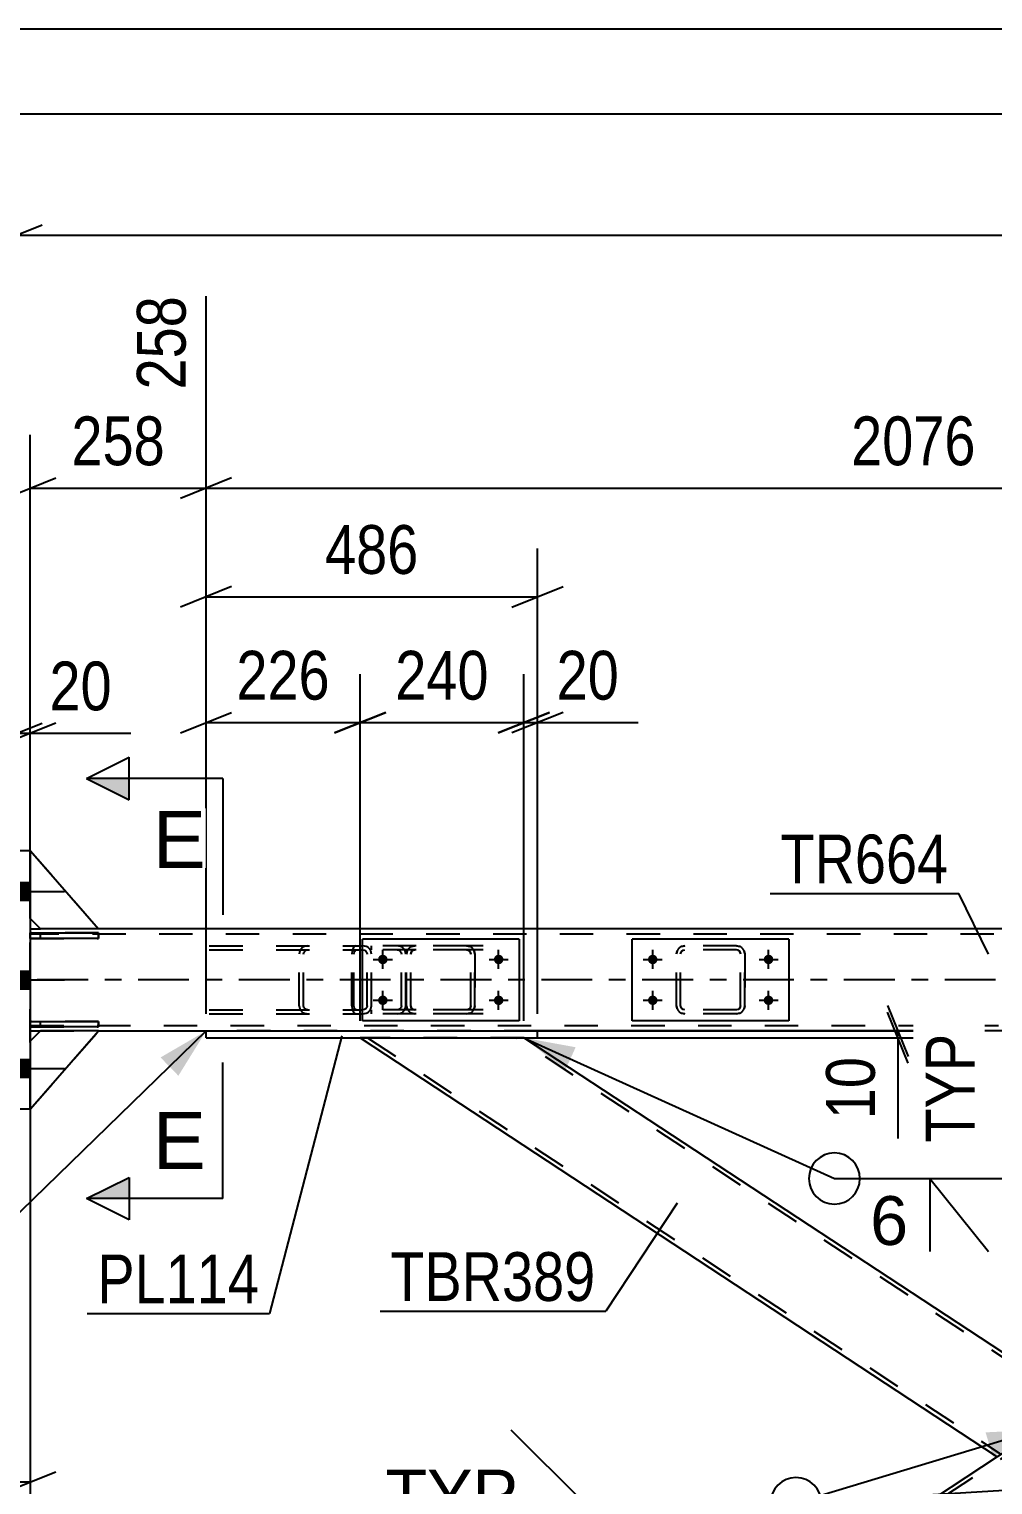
# Model space of a CAD drawing. Header units: millimetres. Extents: x -853 to 336, y -866 to -25.
# Drawn here: x -791.7 to -735.1, y -110.5 to -25.1 of the extents above; entities that cross this region are included whole.
import ezdxf

# ---------------------------------------------------------------- set-up
doc = ezdxf.new("R2010")
doc.units = ezdxf.units.MM
doc.linetypes.add('DXK_LINE_DOT2', pattern=[3.9198, 1.9599, -1.9599])
doc.linetypes.add('DXK_LINE_DOT3', pattern=[5.9187, 2.979, -0.9799, 0.9799, -0.9799])
doc.styles.add('Arial', font='ARIAL.TTF', dxfattribs={"height": 0.2})
doc.styles.add('Arial Narrow', font='ARIALN.TTF', dxfattribs={"height": 0.2})

# ---------------------------------------------------------------- blocks, each defined once
blk = doc.blocks.new('Unknown-570393679-1134')
at = {"color": 5, "linetype": 'Continuous'}
for p, q in [((336.325, -25.051), (-852.675, -25.051)), ((331.325, -30.051), (-847.675, -30.051))]:
    blk.add_line(p, q, dxfattribs=at)
blk = doc.blocks.new('Part-570393679-2540 - 2533')
at = {"color": 2, "linetype": 'Continuous'}
for p, q in [((-791.628, -77.885), (-791.028, -77.885)), ((-652.133, -77.885), (-787.628, -77.885)), ((-791.628, -83.885), (-791.028, -83.885)), ((-787.628, -83.885), (-781.309, -83.885)), ((-698.27, -83.885), (-761.859, -83.885))]:
    blk.add_line(p, q, dxfattribs=at)
at = {"color": 7, "linetype": 'DXK_LINE_DOT2'}
for p, q in [((-791.628, -77.885), (-791.628, -77.885)), ((-791.628, -77.885), (-791.628, -83.565)), ((-791.628, -77.885), (-791.628, -77.934)), ((-791.628, -77.934), (-791.628, -78.525)), ((-791.628, -78.205), (-791.628, -83.885)), ((-791.628, -78.205), (-791.628, -78.205)), ((-154.936, -78.205), (-791.628, -78.205)), ((-787.628, -77.885), (-791.028, -77.885)), ((-791.628, -83.836), (-791.628, -83.245)), ((-791.628, -83.565), (-791.628, -83.565)), ((-791.628, -83.565), (-154.936, -83.565)), ((-791.628, -83.885), (-791.628, -83.836)), ((-791.628, -83.885), (-791.628, -83.885)), ((-791.028, -83.885), (-787.628, -83.885)), ((-761.859, -83.885), (-781.309, -83.885))]:
    blk.add_line(p, q, dxfattribs=at)
at = {"color": 7, "linetype": 'DXK_LINE_DOT3'}
blk.add_line((-154.936, -80.885), (-791.628, -80.885), dxfattribs=at)
blk = doc.blocks.new('Part-570393679-2822 - 2533')
at = {"color": 2, "linetype": 'Continuous'}
for p, q in [((-772.267, -84.285), (-734.869, -108.885)), ((-730.065, -105.725), (-762.659, -84.285)), ((-730.334, -105.902), (-734.869, -108.885)), ((-730.098, -105.747), (-730.334, -105.902)), ((-730.065, -105.725), (-730.098, -105.747))]:
    blk.add_line(p, q, dxfattribs=at)
at = {"color": 7, "linetype": 'DXK_LINE_DOT2'}
for p, q in [((-762.659, -84.285), (-772.267, -84.285)), ((-771.83, -84.285), (-734.65, -108.741)), ((-730.283, -105.868), (-763.096, -84.285)), ((-730.334, -105.902), (-730.193, -105.809))]:
    blk.add_line(p, q, dxfattribs=at)
blk = doc.blocks.new('Bolt-570393679-3148 - 2533')
at = {"linetype": 'Continuous'}
for points in [[(-770.936, -79.405, -1), (-770.936, -79.965, -1)], [(-764.136, -79.405, -1), (-764.136, -79.965, -1)], [(-770.936, -81.805, -1), (-770.936, -82.365, -1)], [(-764.136, -81.805, -1), (-764.136, -82.365, -1)]]:
    blk.add_hatch(color=1, dxfattribs=at).paths.add_polyline_path(points)
at = {"color": 1, "linetype": 'Continuous'}
for p, q in [((-770.936, -80.245), (-770.936, -79.125)), ((-764.136, -80.245), (-764.136, -79.125)), ((-771.496, -79.685), (-770.376, -79.685)), ((-764.696, -79.685), (-763.576, -79.685)), ((-770.936, -82.645), (-770.936, -81.525)), ((-764.136, -82.645), (-764.136, -81.525)), ((-771.496, -82.085), (-770.376, -82.085)), ((-764.696, -82.085), (-763.576, -82.085))]:
    blk.add_line(p, q, dxfattribs=at)
blk = doc.blocks.new('Part-570393679-2955 - 2533')
at = {"color": 7, "linetype": 'DXK_LINE_DOT2'}
for p, q in [((-697.034, -84.285), (-773.349, -134.484)), ((-688.299, -84.285), (-764.615, -134.484)), ((-687.863, -84.285), (-697.47, -84.285)), ((-730.065, -105.725), (-734.869, -108.885)), ((-725.261, -108.885), (-730.065, -112.045)), ((-764.178, -134.484), (-773.786, -134.484))]:
    blk.add_line(p, q, dxfattribs=at)
at = {"color": 2, "linetype": 'Continuous'}
for p, q in [((-697.47, -84.285), (-730.065, -105.725)), ((-687.863, -84.285), (-725.261, -108.885)), ((-734.869, -108.885), (-773.786, -134.484)), ((-730.065, -112.045), (-764.178, -134.484))]:
    blk.add_line(p, q, dxfattribs=at)
blk = doc.blocks.new('Part-570393679-2824 - 2533')
at = {"color": 2, "linetype": 'Continuous'}
for p, q in [((-791.628, -73.285), (-787.628, -77.885)), ((-791.028, -77.885), (-791.628, -77.285)), ((-787.628, -77.885), (-791.028, -77.885))]:
    blk.add_line(p, q, dxfattribs=at)
at = {"color": 7, "linetype": 'DXK_LINE_DOT2'}
blk.add_line((-791.628, -77.285), (-791.628, -73.285), dxfattribs=at)
blk = doc.blocks.new('Part-570393679-2593 - 2533')
at = {"color": 7, "linetype": 'DXK_LINE_DOT2'}
for p, q in [((-781.12, -78.885), (-772.106, -78.885)), ((-781.12, -79.125), (-772.106, -79.125)), ((-775.813, -79.181), (-775.852, -79.365)), ((-775.852, -82.405), (-775.852, -79.365)), ((-775.597, -79.365), (-775.577, -79.273)), ((-775.597, -82.405), (-775.597, -79.365)), ((-775.577, -79.273), (-775.522, -79.195)), ((-775.341, -78.885), (-775.537, -78.921)), ((-775.522, -79.195), (-775.439, -79.143)), ((-775.439, -79.143), (-775.341, -79.125)), ((-771.911, -78.921), (-772.106, -78.885)), ((-772.106, -79.125), (-772.008, -79.143)), ((-772.008, -79.143), (-771.926, -79.195)), ((-771.926, -79.195), (-771.87, -79.273)), ((-771.87, -79.273), (-771.851, -79.365)), ((-771.851, -82.405), (-771.851, -79.365)), ((-771.595, -79.365), (-771.634, -79.181)), ((-771.595, -82.405), (-771.595, -79.365)), ((-781.12, -82.645), (-772.106, -82.645)), ((-781.12, -82.885), (-772.106, -82.885)), ((-775.852, -82.405), (-775.813, -82.589)), ((-775.577, -82.497), (-775.597, -82.405)), ((-775.522, -82.575), (-775.577, -82.497)), ((-775.537, -82.848), (-775.341, -82.885)), ((-775.439, -82.627), (-775.522, -82.575)), ((-775.341, -82.645), (-775.439, -82.627)), ((-772.008, -82.627), (-772.106, -82.645)), ((-772.106, -82.885), (-771.911, -82.848)), ((-771.926, -82.575), (-772.008, -82.627)), ((-771.87, -82.497), (-771.926, -82.575)), ((-771.851, -82.405), (-771.87, -82.497)), ((-771.634, -82.589), (-771.595, -82.405))]:
    blk.add_line(p, q, dxfattribs=at)
for centre, start, end in [((-775.361, -79.386), 110.75832, 155.68005), ((-772.087, -79.386), 24.31995, 69.24168), ((-775.361, -82.384), 204.31995, 249.24168), ((-772.087, -82.384), 290.75832, 335.68005)]:
    blk.add_arc(centre, 0.496, start, end, dxfattribs=at)
blk = doc.blocks.new('Part-570393679-2722 - 2533')
at = {"color": 2, "linetype": 'Continuous'}
for p, q in [((-747.094, -78.484), (-756.294, -78.484)), ((-756.294, -83.284), (-756.294, -78.484)), ((-747.094, -78.484), (-747.094, -83.284)), ((-747.094, -83.284), (-756.294, -83.284))]:
    blk.add_line(p, q, dxfattribs=at)
blk = doc.blocks.new('Part-570393679-2614 - 2533')
at = {"color": 7, "linetype": 'DXK_LINE_DOT2'}
for p, q in [((-787.628, -78.125), (-791.628, -78.125)), ((-791.628, -78.125), (-791.628, -78.445)), ((-791.628, -78.445), (-787.628, -78.445)), ((-791.028, -78.445), (-791.028, -78.125)), ((-787.628, -78.445), (-787.628, -78.125))]:
    blk.add_line(p, q, dxfattribs=at)
blk = doc.blocks.new('Part-570393679-2615 - 2533')
at = {"color": 7, "linetype": 'DXK_LINE_DOT2'}
for p, q in [((-787.628, -83.325), (-791.628, -83.325)), ((-791.628, -83.325), (-791.628, -83.645)), ((-791.628, -83.645), (-787.628, -83.645)), ((-791.028, -83.645), (-791.028, -83.325)), ((-787.628, -83.645), (-787.628, -83.325))]:
    blk.add_line(p, q, dxfattribs=at)
blk = doc.blocks.new('Bolt-570393679-2739 - 2533')
at = {"linetype": 'Continuous'}
for points in [[(-792.428, -75.165), (-792.428, -76.205), (-791.628, -76.205), (-791.628, -75.165)], [(-792.428, -75.165), (-792.428, -76.205), (-791.628, -76.205), (-791.628, -75.165)], [(-792.428, -75.165), (-792.428, -76.205), (-791.628, -76.205), (-791.628, -75.165)], [(-792.428, -80.365), (-792.428, -81.405), (-791.628, -81.405), (-791.628, -80.365)], [(-792.428, -80.365), (-792.428, -81.405), (-791.628, -81.405), (-791.628, -80.365)], [(-792.428, -85.565), (-792.428, -86.605), (-791.628, -86.605), (-791.628, -85.565)], [(-792.428, -85.565), (-792.428, -86.605), (-791.628, -86.605), (-791.628, -85.565)], [(-792.428, -85.565), (-792.428, -86.605), (-791.628, -86.605), (-791.628, -85.565)]]:
    blk.add_hatch(color=1, dxfattribs=at).paths.add_polyline_path(points)
at = {"color": 1, "linetype": 'Continuous'}
for p, q in [((-792.428, -75.165), (-791.628, -75.165)), ((-792.428, -75.165), (-791.628, -75.165)), ((-792.428, -75.165), (-791.628, -75.165)), ((-793.828, -75.685), (-789.628, -75.685)), ((-793.828, -75.685), (-789.628, -75.685)), ((-793.828, -75.685), (-789.628, -75.685)), ((-792.428, -76.205), (-791.628, -76.205)), ((-792.428, -76.205), (-791.628, -76.205)), ((-792.428, -76.205), (-791.628, -76.205)), ((-793.828, -80.885), (-789.628, -80.885)), ((-793.828, -80.885), (-789.628, -80.885)), ((-792.428, -80.365), (-791.628, -80.365)), ((-792.428, -80.365), (-791.628, -80.365)), ((-792.428, -81.405), (-791.628, -81.405)), ((-792.428, -81.405), (-791.628, -81.405)), ((-793.828, -86.085), (-789.628, -86.085)), ((-793.828, -86.085), (-789.628, -86.085)), ((-793.828, -86.085), (-789.628, -86.085)), ((-792.428, -85.565), (-791.628, -85.565)), ((-792.428, -85.565), (-791.628, -85.565)), ((-792.428, -85.565), (-791.628, -85.565)), ((-792.428, -86.605), (-791.628, -86.605)), ((-792.428, -86.605), (-791.628, -86.605)), ((-792.428, -86.605), (-791.628, -86.605))]:
    blk.add_line(p, q, dxfattribs=at)
blk = doc.blocks.new('Part-570393679-2741 - 2533')
at = {"color": 7, "linetype": 'DXK_LINE_DOT2'}
for p, q in [((-791.628, -77.285), (-791.628, -73.285)), ((-791.628, -73.285), (-787.628, -77.885)), ((-791.028, -77.885), (-791.628, -77.285)), ((-787.628, -77.885), (-791.028, -77.885))]:
    blk.add_line(p, q, dxfattribs=at)
blk = doc.blocks.new('Part-570393679-2742 - 2533')
at = {"color": 2, "linetype": 'Continuous'}
for p, q in [((-791.028, -83.885), (-791.628, -84.485)), ((-791.628, -88.485), (-787.628, -83.885)), ((-787.628, -83.885), (-791.028, -83.885))]:
    blk.add_line(p, q, dxfattribs=at)
at = {"color": 7, "linetype": 'DXK_LINE_DOT2'}
blk.add_line((-791.628, -84.485), (-791.628, -88.485), dxfattribs=at)
blk = doc.blocks.new('Part-570393679-2743 - 2533')
at = {"color": 7, "linetype": 'DXK_LINE_DOT2'}
for p, q in [((-791.028, -83.885), (-791.628, -84.485)), ((-791.628, -88.485), (-787.628, -83.885)), ((-791.628, -84.485), (-791.628, -88.485)), ((-787.628, -83.885), (-791.028, -83.885))]:
    blk.add_line(p, q, dxfattribs=at)
blk = doc.blocks.new('Bolt-570393679-2753 - 2533')
at = {"linetype": 'Continuous'}
for points in [[(-755.094, -79.404, -1), (-755.094, -79.964, -1)], [(-748.294, -79.404, -1), (-748.294, -79.964, -1)], [(-755.094, -81.804, -1), (-755.094, -82.364, -1)], [(-748.294, -81.804, -1), (-748.294, -82.364, -1)]]:
    blk.add_hatch(color=1, dxfattribs=at).paths.add_polyline_path(points)
at = {"color": 1, "linetype": 'Continuous'}
for p, q in [((-755.094, -80.244), (-755.094, -79.124)), ((-748.294, -80.244), (-748.294, -79.124)), ((-755.654, -79.684), (-754.534, -79.684)), ((-748.854, -79.684), (-747.734, -79.684)), ((-755.094, -82.644), (-755.094, -81.524)), ((-748.294, -82.644), (-748.294, -81.524)), ((-755.654, -82.084), (-754.534, -82.084)), ((-748.854, -82.084), (-747.734, -82.084))]:
    blk.add_line(p, q, dxfattribs=at)
blk = doc.blocks.new('Part-570393679-2755 - 2533')
at = {"color": 2, "linetype": 'Continuous'}
for p, q in [((-791.628, -78.445), (-791.628, -78.125)), ((-791.628, -78.125), (-787.628, -78.125)), ((-787.628, -78.445), (-791.628, -78.445)), ((-787.628, -78.125), (-787.628, -78.445))]:
    blk.add_line(p, q, dxfattribs=at)
at = {"color": 7, "linetype": 'DXK_LINE_DOT2'}
blk.add_line((-791.028, -78.445), (-791.028, -78.125), dxfattribs=at)
blk = doc.blocks.new('Part-570393679-2756 - 2533')
at = {"color": 2, "linetype": 'Continuous'}
for p, q in [((-791.628, -83.645), (-791.628, -83.325)), ((-791.628, -83.325), (-787.628, -83.325)), ((-787.628, -83.645), (-791.628, -83.645)), ((-787.628, -83.325), (-787.628, -83.645))]:
    blk.add_line(p, q, dxfattribs=at)
at = {"color": 7, "linetype": 'DXK_LINE_DOT2'}
blk.add_line((-791.028, -83.645), (-791.028, -83.325), dxfattribs=at)
blk = doc.blocks.new('Part-570393679-2913 - 2533')
at = {"color": 2, "linetype": 'Continuous'}
for p, q in [((-792.428, -88.485), (-792.428, -73.285)), ((-792.428, -73.285), (-791.628, -73.285)), ((-791.628, -73.285), (-791.628, -73.285)), ((-791.628, -73.285), (-791.628, -88.485)), ((-791.628, -88.485), (-792.428, -88.485)), ((-791.628, -88.485), (-791.628, -88.485))]:
    blk.add_line(p, q, dxfattribs=at)
at = {"color": 7, "linetype": 'DXK_LINE_DOT2'}
for p, q in [((-792.428, -88.485), (-792.428, -73.285)), ((-791.628, -88.485), (-791.628, -73.285))]:
    blk.add_line(p, q, dxfattribs=at)
blk = doc.blocks.new('Part-570393679-2919 - 2533')
at = {"color": 7, "linetype": 'DXK_LINE_DOT2'}
for p, q in [((-772.742, -79.181), (-772.762, -79.365)), ((-772.762, -82.405), (-772.762, -79.365)), ((-772.683, -79.026), (-772.742, -79.181)), ((-772.596, -78.921), (-772.683, -79.026)), ((-772.628, -79.365), (-772.617, -79.273)), ((-772.628, -82.405), (-772.628, -79.365)), ((-772.617, -79.273), (-772.588, -79.195)), ((-772.493, -78.885), (-772.596, -78.921)), ((-772.588, -79.195), (-772.544, -79.143)), ((-772.544, -79.143), (-772.493, -79.125)), ((-765.051, -78.885), (-772.493, -78.885)), ((-765.051, -79.125), (-772.493, -79.125)), ((-771.595, -79.125), (-771.595, -78.885)), ((-769.893, -78.921), (-770.086, -78.885)), ((-770.086, -79.125), (-769.989, -79.143)), ((-769.989, -79.143), (-769.908, -79.195)), ((-769.908, -79.195), (-769.853, -79.273)), ((-769.853, -79.273), (-769.834, -79.365)), ((-769.834, -82.405), (-769.834, -79.365)), ((-769.582, -79.365), (-769.621, -79.181)), ((-769.582, -82.405), (-769.582, -79.365)), ((-772.762, -82.405), (-772.742, -82.589)), ((-772.742, -82.589), (-772.683, -82.744)), ((-772.683, -82.744), (-772.596, -82.848)), ((-772.617, -82.497), (-772.628, -82.405)), ((-772.588, -82.575), (-772.617, -82.497)), ((-772.596, -82.848), (-772.493, -82.885)), ((-772.544, -82.627), (-772.588, -82.575)), ((-772.493, -82.645), (-772.544, -82.627)), ((-765.051, -82.645), (-772.493, -82.645)), ((-765.051, -82.885), (-772.493, -82.885)), ((-771.595, -82.885), (-771.595, -82.645)), ((-769.989, -82.627), (-770.086, -82.645)), ((-770.086, -82.885), (-769.893, -82.848)), ((-769.908, -82.575), (-769.989, -82.627)), ((-769.853, -82.497), (-769.908, -82.575)), ((-769.834, -82.405), (-769.853, -82.497)), ((-769.621, -82.589), (-769.582, -82.405))]:
    blk.add_line(p, q, dxfattribs=at)
for centre, start, end in [((-770.071, -79.381), 23.89514, 68.84869), ((-770.071, -82.389), 291.15131, 336.10486)]:
    blk.add_arc(centre, 0.492, start, end, dxfattribs=at)
blk = doc.blocks.new('Part-570393679-3073 - 2533')
at = {"color": 7, "linetype": 'DXK_LINE_DOT2'}
for p, q in [((-753.694, -79.364), (-753.657, -79.181)), ((-753.657, -79.181), (-753.694, -79.364)), ((-753.694, -82.404), (-753.694, -79.364)), ((-753.694, -79.364), (-753.694, -79.364)), ((-753.694, -82.404), (-753.694, -79.364)), ((-753.454, -79.364), (-753.436, -79.272)), ((-753.436, -79.272), (-753.454, -79.364)), ((-753.454, -82.404), (-753.454, -79.364)), ((-753.454, -79.364), (-753.454, -79.364)), ((-753.454, -82.404), (-753.454, -79.364)), ((-753.436, -79.272), (-753.384, -79.195)), ((-753.384, -79.195), (-753.436, -79.272)), ((-753.398, -78.921), (-753.214, -78.884)), ((-753.214, -78.884), (-753.398, -78.921)), ((-753.384, -79.195), (-753.306, -79.143)), ((-753.306, -79.143), (-753.384, -79.195)), ((-753.306, -79.143), (-753.214, -79.124)), ((-750.174, -78.884), (-753.214, -78.884)), ((-750.174, -79.124), (-753.214, -79.124)), ((-750.174, -78.884), (-749.99, -78.921)), ((-749.99, -78.921), (-750.174, -78.884)), ((-750.082, -79.143), (-750.174, -79.124)), ((-750.082, -79.143), (-750.004, -79.195)), ((-750.004, -79.195), (-750.082, -79.143)), ((-750.004, -79.195), (-749.952, -79.272)), ((-749.952, -79.272), (-750.004, -79.195)), ((-749.952, -79.272), (-749.934, -79.364)), ((-749.934, -79.364), (-749.952, -79.272)), ((-749.934, -82.404), (-749.934, -79.364)), ((-749.934, -79.364), (-749.934, -79.364)), ((-749.934, -82.404), (-749.934, -79.364)), ((-749.731, -79.181), (-749.694, -79.364)), ((-749.694, -79.364), (-749.731, -79.181)), ((-749.694, -82.404), (-749.694, -79.364)), ((-749.694, -79.364), (-749.694, -79.364)), ((-749.694, -79.364), (-749.694, -82.404)), ((-753.694, -82.404), (-753.694, -82.404)), ((-753.657, -82.588), (-753.694, -82.404)), ((-753.694, -82.404), (-753.657, -82.588)), ((-753.454, -82.404), (-753.454, -82.404)), ((-753.436, -82.496), (-753.454, -82.404)), ((-753.454, -82.404), (-753.436, -82.496)), ((-753.384, -82.574), (-753.436, -82.496)), ((-753.436, -82.496), (-753.384, -82.574)), ((-753.214, -82.884), (-753.398, -82.848)), ((-753.398, -82.848), (-753.214, -82.884)), ((-753.306, -82.626), (-753.384, -82.574)), ((-753.384, -82.574), (-753.306, -82.626)), ((-753.214, -82.644), (-753.306, -82.626)), ((-750.174, -82.644), (-753.214, -82.644)), ((-750.174, -82.884), (-753.214, -82.884)), ((-750.082, -82.626), (-750.174, -82.644)), ((-749.99, -82.848), (-750.174, -82.884)), ((-750.174, -82.884), (-749.99, -82.848)), ((-750.004, -82.574), (-750.082, -82.626)), ((-750.082, -82.626), (-750.004, -82.574)), ((-749.952, -82.496), (-750.004, -82.574)), ((-750.004, -82.574), (-749.952, -82.496)), ((-749.934, -82.404), (-749.952, -82.496)), ((-749.952, -82.496), (-749.934, -82.404)), ((-749.934, -82.404), (-749.934, -82.404)), ((-749.694, -82.404), (-749.731, -82.588)), ((-749.731, -82.588), (-749.694, -82.404)), ((-749.694, -82.404), (-749.694, -82.404))]:
    blk.add_line(p, q, dxfattribs=at)
for centre, start, end in [((-753.214, -79.364), 112.5, 157.5), ((-753.214, -79.364), 112.5, 157.5), ((-750.174, -79.364), 22.5, 67.5), ((-750.174, -79.364), 22.5, 67.5), ((-753.214, -82.404), 202.5, 247.5), ((-753.214, -82.404), 202.5, 247.5), ((-750.174, -82.404), 292.5, 337.5), ((-750.174, -82.404), 292.5, 337.5)]:
    blk.add_arc(centre, 0.48, start, end, dxfattribs=at)
blk = doc.blocks.new('Part-570393679-2970 - 2533')
at = {"color": 2, "linetype": 'Continuous'}
for p, q in [((-781.309, -84.285), (-781.309, -83.885)), ((-781.309, -83.885), (-761.859, -83.885)), ((-781.309, -84.285), (-761.859, -84.285)), ((-761.859, -84.285), (-761.859, -83.885))]:
    blk.add_line(p, q, dxfattribs=at)
blk = doc.blocks.new('Part-570393679-3083 - 2533')
at = {"color": 2, "linetype": 'Continuous'}
for p, q in [((-762.936, -78.485), (-772.136, -78.485)), ((-772.136, -83.285), (-772.136, -78.485)), ((-762.936, -78.485), (-762.936, -83.285)), ((-762.936, -83.285), (-772.136, -83.285))]:
    blk.add_line(p, q, dxfattribs=at)
blk = doc.blocks.new('Part-570393679-3114 - 2533')
at = {"color": 7, "linetype": 'DXK_LINE_DOT2'}
for p, q in [((-769.536, -79.365), (-769.5, -79.181)), ((-769.5, -79.181), (-769.536, -79.365)), ((-769.536, -82.405), (-769.536, -79.365)), ((-769.536, -79.365), (-769.536, -79.365)), ((-769.536, -82.405), (-769.536, -79.365)), ((-769.296, -79.365), (-769.278, -79.273)), ((-769.278, -79.273), (-769.296, -79.365)), ((-769.296, -82.405), (-769.296, -79.365)), ((-769.296, -79.365), (-769.296, -79.365)), ((-769.296, -82.405), (-769.296, -79.365)), ((-769.278, -79.273), (-769.226, -79.195)), ((-769.226, -79.195), (-769.278, -79.273)), ((-769.24, -78.921), (-769.056, -78.885)), ((-769.056, -78.885), (-769.24, -78.921)), ((-769.226, -79.195), (-769.148, -79.143)), ((-769.148, -79.143), (-769.226, -79.195)), ((-769.148, -79.143), (-769.056, -79.125)), ((-766.016, -78.885), (-769.056, -78.885)), ((-766.016, -79.125), (-769.056, -79.125)), ((-766.016, -78.885), (-765.833, -78.921)), ((-765.833, -78.921), (-766.016, -78.885)), ((-766.016, -79.125), (-765.924, -79.143)), ((-765.924, -79.143), (-765.847, -79.195)), ((-765.847, -79.195), (-765.924, -79.143)), ((-765.847, -79.195), (-765.795, -79.273)), ((-765.795, -79.273), (-765.847, -79.195)), ((-765.795, -79.273), (-765.776, -79.365)), ((-765.776, -79.365), (-765.795, -79.273)), ((-765.776, -82.405), (-765.776, -79.365)), ((-765.776, -79.365), (-765.776, -79.365)), ((-765.776, -82.405), (-765.776, -79.365)), ((-765.573, -79.181), (-765.536, -79.365)), ((-765.536, -79.365), (-765.573, -79.181)), ((-765.536, -82.405), (-765.536, -79.365)), ((-765.536, -79.365), (-765.536, -79.365)), ((-765.536, -79.365), (-765.536, -82.405)), ((-769.536, -82.405), (-769.536, -82.405)), ((-769.5, -82.589), (-769.536, -82.405)), ((-769.536, -82.405), (-769.5, -82.589)), ((-769.296, -82.405), (-769.296, -82.405)), ((-769.278, -82.497), (-769.296, -82.405)), ((-769.296, -82.405), (-769.278, -82.497)), ((-769.226, -82.575), (-769.278, -82.497)), ((-769.278, -82.497), (-769.226, -82.575)), ((-769.056, -82.885), (-769.24, -82.848)), ((-769.24, -82.848), (-769.056, -82.885)), ((-769.148, -82.627), (-769.226, -82.575)), ((-769.226, -82.575), (-769.148, -82.627)), ((-769.148, -82.627), (-769.056, -82.645)), ((-766.016, -82.645), (-769.056, -82.645)), ((-766.016, -82.885), (-769.056, -82.885)), ((-765.924, -82.627), (-766.016, -82.645)), ((-765.833, -82.848), (-766.016, -82.885)), ((-766.016, -82.885), (-765.833, -82.848)), ((-765.847, -82.575), (-765.924, -82.627)), ((-765.924, -82.627), (-765.847, -82.575)), ((-765.795, -82.497), (-765.847, -82.575)), ((-765.847, -82.575), (-765.795, -82.497)), ((-765.776, -82.405), (-765.795, -82.497)), ((-765.795, -82.497), (-765.776, -82.405)), ((-765.776, -82.405), (-765.776, -82.405)), ((-765.536, -82.405), (-765.573, -82.589)), ((-765.573, -82.589), (-765.536, -82.405)), ((-765.536, -82.405), (-765.536, -82.405))]:
    blk.add_line(p, q, dxfattribs=at)
at = {"color": 7, "linetype": 'DXK_LINE_DOT3'}
blk.add_line((-767.536, -80.885), (-767.536, -80.885), dxfattribs=at)
at = {"color": 7, "linetype": 'DXK_LINE_DOT2'}
for centre, start, end in [((-769.056, -79.365), 112.5, 157.5), ((-769.056, -79.365), 112.5, 157.5), ((-766.016, -79.365), 22.5, 67.5), ((-766.016, -79.365), 22.5, 67.5), ((-769.056, -82.405), 202.5, 247.5), ((-769.056, -82.405), 202.5, 247.5), ((-766.016, -82.405), 292.5, 337.5), ((-766.016, -82.405), 292.5, 337.5)]:
    blk.add_arc(centre, 0.48, start, end, dxfattribs=at)
blk = doc.blocks.new('StraightDimension-570393679-24747 - 2533')
at = {"color": 7, "linetype": 'Continuous'}
for p, q in [((-762.659, -83.285), (-762.659, -62.926)), ((-761.859, -82.885), (-761.859, -62.926)), ((-764.159, -66.376), (-761.159, -65.176)), ((-760.359, -65.176), (-763.359, -66.376)), ((-762.659, -65.776), (-761.859, -65.776)), ((-761.859, -65.776), (-755.953, -65.776)), ((-761.859, -65.776), (-755.953, -65.776))]:
    blk.add_line(p, q, dxfattribs=at)
at = {"color": 0}
blk.add_wipeout([(-756.478, -65.026), (-756.478, -60.826), (-761.334, -60.826), (-761.334, -65.026)], dxfattribs=at)
at = {"color": 3, "style": 'Arial Narrow'}
blk.add_text('20', height=2.8633, dxfattribs=at).set_placement((-760.734, -64.426))
blk = doc.blocks.new('StraightDimension-570393679-4027 - 2533')
at = {"color": 7, "linetype": 'Continuous'}
for p, q in [((-791.628, -84.885), (-791.628, -112.768)), ((-808.076, -133.884), (-808.076, -107.518)), ((-806.576, -109.768), (-809.576, -110.968)), ((-793.128, -110.968), (-790.128, -109.768)), ((-808.076, -110.368), (-791.628, -110.368))]:
    blk.add_line(p, q, dxfattribs=at)
at = {"color": 0}
blk.add_wipeout([(-796.51, -109.618), (-796.51, -105.418), (-803.194, -105.418), (-803.194, -109.618)], dxfattribs=at)
at = {"color": 3, "style": 'Arial Narrow'}
blk.add_text('411', height=2.8633, dxfattribs=at).set_placement((-802.594, -109.018))
blk = doc.blocks.new('StraightDimension-570393679-3774 - 2533')
at = {"color": 7, "linetype": 'Continuous'}
for p, q in [((-741.305, -82.385), (-740.105, -85.385)), ((-740.105, -85.785), (-741.305, -82.785)), ((-780.309, -83.885), (-738.305, -83.885)), ((-780.309, -84.285), (-738.305, -84.285)), ((-740.705, -84.285), (-740.705, -83.885)), ((-740.705, -84.285), (-740.705, -90.191)), ((-740.705, -84.285), (-740.705, -90.191))]:
    blk.add_line(p, q, dxfattribs=at)
at = {"color": 0, "linetype": 'Continuous'}
blk.add_wipeout([(-735.605, -83.443), (-739.805, -83.443), (-739.805, -91.033), (-735.605, -91.033)], dxfattribs=at)
at = {"color": 0}
blk.add_wipeout([(-741.455, -84.81), (-745.655, -84.81), (-745.655, -89.666), (-741.455, -89.666)], dxfattribs=at)
at = {"color": 3, "linetype": 'Continuous', "style": 'Arial Narrow'}
blk.add_text('TYP', height=2.8633, rotation=90.00021, dxfattribs=at).set_placement((-736.205, -90.433))
at = {"color": 3, "style": 'Arial Narrow'}
blk.add_text('10', height=2.8633, rotation=90.00021, dxfattribs=at).set_placement((-742.055, -89.066))
blk = doc.blocks.new('StraightDimension-570393679-3729 - 2533')
at = {"color": 7, "linetype": 'Continuous'}
for p, q in [((-790.928, -36.561), (-793.928, -37.761)), ((-792.428, -37.161), (-121.416, -37.161))]:
    blk.add_line(p, q, dxfattribs=at)
blk = doc.blocks.new('StraightDimension-570393679-3306 - 2533')
at = {"color": 7, "linetype": 'Continuous'}
for p, q in [((-792.428, -72.285), (-792.428, -63.556)), ((-791.628, -72.285), (-791.628, -63.556)), ((-793.928, -67.006), (-790.928, -65.806)), ((-790.128, -65.806), (-793.128, -67.006)), ((-792.428, -66.406), (-791.628, -66.406)), ((-791.628, -66.406), (-785.722, -66.406)), ((-791.628, -66.406), (-785.722, -66.406))]:
    blk.add_line(p, q, dxfattribs=at)
at = {"color": 0}
blk.add_wipeout([(-786.247, -65.656), (-786.247, -61.456), (-791.103, -61.456), (-791.103, -65.656)], dxfattribs=at)
at = {"color": 3, "style": 'Arial Narrow'}
blk.add_text('20', height=2.8633, dxfattribs=at).set_placement((-790.503, -65.056))
blk = doc.blocks.new('StraightDimension-570393679-24748 - 2533')
at = {"color": 7, "linetype": 'Continuous'}
for p, q in [((-772.267, -83.285), (-772.267, -62.926)), ((-762.659, -83.285), (-762.659, -62.926)), ((-773.767, -66.376), (-770.767, -65.176)), ((-772.267, -65.776), (-762.659, -65.776)), ((-761.159, -65.176), (-764.159, -66.376))]:
    blk.add_line(p, q, dxfattribs=at)
at = {"color": 0}
blk.add_wipeout([(-764.121, -65.026), (-764.121, -60.826), (-770.805, -60.826), (-770.805, -65.026)], dxfattribs=at)
at = {"color": 3, "style": 'Arial Narrow'}
blk.add_text('240', height=2.8633, dxfattribs=at).set_placement((-770.205, -64.426))
blk = doc.blocks.new('StraightDimension-570393679-3323 - 2533')
at = {"color": 7, "linetype": 'Continuous'}
for p, q in [((-781.309, -82.885), (-781.309, -55.543)), ((-761.859, -82.885), (-761.859, -55.543)), ((-779.809, -57.793), (-782.809, -58.993)), ((-763.359, -58.993), (-760.359, -57.793)), ((-781.309, -58.393), (-761.859, -58.393))]:
    blk.add_line(p, q, dxfattribs=at)
at = {"color": 0}
blk.add_wipeout([(-768.242, -57.643), (-768.242, -53.443), (-774.926, -53.443), (-774.926, -57.643)], dxfattribs=at)
at = {"color": 3, "style": 'Arial Narrow'}
blk.add_text('486', height=2.8633, dxfattribs=at).set_placement((-774.326, -57.043))
blk = doc.blocks.new('StraightDimension-570393679-4247 - 2533')
at = {"color": 7, "linetype": 'Continuous'}
for p, q in [((-781.309, -82.885), (-781.309, -40.726)), ((-698.27, -82.885), (-698.27, -43.398)), ((-779.809, -51.411), (-782.809, -52.611)), ((-781.309, -52.011), (-698.27, -52.011)), ((-699.77, -52.611), (-696.77, -51.411))]:
    blk.add_line(p, q, dxfattribs=at)
at = {"color": 0}
blk.add_wipeout([(-735.534, -51.261), (-735.534, -47.061), (-744.046, -47.061), (-744.046, -51.261)], dxfattribs=at)
at = {"color": 3, "style": 'Arial Narrow'}
blk.add_text('2076', height=2.8633, dxfattribs=at).set_placement((-743.446, -50.661))
at = {"color": 0, "linetype": 'Continuous'}
blk.add_wipeout([(-698.87, -42.798), (-703.07, -42.798), (-703.07, -51.311), (-698.87, -51.311)], dxfattribs=at)
at = {"color": 3, "linetype": 'Continuous', "style": 'Arial Narrow'}
blk.add_text('2334', height=2.8633, rotation=90.00021, dxfattribs=at).set_placement((-699.47, -50.711))
blk = doc.blocks.new('StraightDimension-570393679-4248 - 2533')
at = {"color": 7, "linetype": 'Continuous'}
for p, q in [((-781.309, -82.885), (-781.309, -40.726)), ((-791.628, -76.885), (-791.628, -48.883)), ((-793.128, -52.611), (-790.128, -51.411)), ((-791.628, -52.011), (-781.309, -52.011)), ((-779.809, -51.411), (-782.809, -52.611))]:
    blk.add_line(p, q, dxfattribs=at)
at = {"color": 0}
blk.add_wipeout([(-783.127, -51.261), (-783.127, -47.061), (-789.811, -47.061), (-789.811, -51.261)], dxfattribs=at)
at = {"color": 0, "linetype": 'Continuous'}
blk.add_wipeout([(-792.228, -48.283), (-796.428, -48.283), (-796.428, -51.311), (-792.228, -51.311)], dxfattribs=at)
at = {"color": 3, "style": 'Arial Narrow'}
blk.add_text('258', height=2.8633, dxfattribs=at).set_placement((-789.211, -50.661))
at = {"color": 3, "linetype": 'Continuous', "style": 'Arial Narrow'}
blk.add_text('0', height=2.863, rotation=90.00021, dxfattribs=at).set_placement((-792.828, -50.711))
at = {"color": 0, "linetype": 'Continuous'}
blk.add_wipeout([(-781.909, -40.126), (-786.109, -40.126), (-786.109, -46.811), (-781.909, -46.811)], dxfattribs=at)
at = {"color": 3, "linetype": 'Continuous', "style": 'Arial Narrow'}
blk.add_text('258', height=2.8633, rotation=90.00021, dxfattribs=at).set_placement((-782.509, -46.211))
blk = doc.blocks.new('StraightDimension-570393679-24749 - 2533')
at = {"color": 7, "linetype": 'Continuous'}
for p, q in [((-781.309, -82.885), (-781.309, -62.926)), ((-772.267, -83.285), (-772.267, -62.926)), ((-782.809, -66.376), (-779.809, -65.176)), ((-781.309, -65.776), (-772.267, -65.776)), ((-770.767, -65.176), (-773.767, -66.376))]:
    blk.add_line(p, q, dxfattribs=at)
at = {"color": 0}
blk.add_wipeout([(-773.446, -65.026), (-773.446, -60.826), (-780.13, -60.826), (-780.13, -65.026)], dxfattribs=at)
at = {"color": 3, "style": 'Arial Narrow'}
blk.add_text('226', height=2.8633, dxfattribs=at).set_placement((-779.53, -64.426))
blk = doc.blocks.new('Mark-570393679-2818 - 2533')
at = {"color": 30, "linetype": 'Continuous'}
for p in [(-753.654, -94.006), (-771.099, -100.339)]:
    blk.add_line(p, (-757.843, -100.339), dxfattribs=at)
at = {"color": 0}
blk.add_wipeout([(-758.443, -99.739), (-758.443, -96.739), (-770.499, -96.739), (-770.499, -99.739)], dxfattribs=at)
blk.add_wipeout([(-758.443, -99.739), (-758.443, -96.739), (-770.499, -96.739), (-770.499, -99.739)], dxfattribs=at)
at = {"color": 3, "style": 'Arial Narrow'}
blk.add_text('TBR389', height=2.8633, dxfattribs=at).set_placement((-770.499, -99.739))
blk = doc.blocks.new('Mark-570393679-2536 - 2533')
at = {"color": 30, "linetype": 'Continuous'}
for p in [(-748.196, -75.817), (-735.375, -79.373)]:
    blk.add_line(p, (-737.132, -75.817), dxfattribs=at)
at = {"color": 0}
blk.add_wipeout([(-737.732, -75.217), (-737.732, -72.217), (-747.596, -72.217), (-747.596, -75.217)], dxfattribs=at)
blk.add_wipeout([(-737.732, -75.217), (-737.732, -72.217), (-747.596, -72.217), (-747.596, -75.217)], dxfattribs=at)
at = {"color": 3, "style": 'Arial Narrow'}
blk.add_text('TR664', height=2.8633, dxfattribs=at).set_placement((-747.596, -75.217))
blk = doc.blocks.new('WeldMark-570393679-4635 - 2533')
at = {"linetype": 'Continuous'}
blk.add_hatch(color=30, dxfattribs=at).paths.add_polyline_path([(-783.982, -85.439), (-781.309, -83.885), (-782.936, -86.514)])
at = {"color": 30, "linetype": 'Continuous'}
for p in [(-781.309, -83.885), (-807.283, -97.067)]:
    blk.add_line(p, (-794.859, -97.067), dxfattribs=at)
at = {"color": 3, "linetype": 'Continuous'}
for p, q in [((-807.283, -97.067), (-811.569, -92.781)), ((-807.283, -97.067), (-811.569, -101.353)), ((-802.102, -97.067), (-797.816, -97.067)), ((-797.816, -97.067), (-802.102, -101.353)), ((-802.102, -101.353), (-802.102, -97.067))]:
    blk.add_line(p, q, dxfattribs=at)
for start, end in [(90, 270), (270, 90)]:
    blk.add_arc((-794.859, -97.067), 1.5, start, end, dxfattribs=at)
at = {"color": 0}
blk.add_wipeout([(-802.759, -101.167), (-802.759, -97.767), (-805.383, -97.767), (-805.383, -101.167)], dxfattribs=at)
at = {"color": 3, "style": 'Arial'}
blk.add_text('8', height=2.865, dxfattribs=at).set_placement((-805.183, -100.967))
at = {"color": 0, "linetype": 'Continuous'}
blk.add_wipeout([(-811.183, -97.967), (-811.183, -94.967), (-818.958, -94.967), (-818.958, -97.967)], dxfattribs=at)
blk.add_wipeout([(-811.183, -97.967), (-811.183, -94.967), (-818.958, -94.967), (-818.958, -97.967)], dxfattribs=at)
at = {"color": 3, "linetype": 'Continuous', "style": 'Arial'}
blk.add_text('TYP', height=2.8652, dxfattribs=at).set_placement((-818.958, -97.967))
blk = doc.blocks.new('Mark-570393679-2966 - 2533')
at = {"color": 30, "linetype": 'Continuous'}
for p in [(-773.344, -84.168), (-788.294, -100.477)]:
    blk.add_line(p, (-777.59, -100.477), dxfattribs=at)
at = {"color": 0}
blk.add_wipeout([(-778.19, -99.877), (-778.19, -96.877), (-787.694, -96.877), (-787.694, -99.877)], dxfattribs=at)
blk.add_wipeout([(-778.19, -99.877), (-778.19, -96.877), (-787.694, -96.877), (-787.694, -99.877)], dxfattribs=at)
at = {"color": 3, "style": 'Arial Narrow'}
blk.add_text('PL114', height=2.8633, dxfattribs=at).set_placement((-787.694, -99.877))
blk = doc.blocks.new('SectionMark-570393679-4627 - 2533')
at = {"linetype": 'Continuous'}
for points in [[(-785.827, -69.062), (-785.827, -70.312), (-788.327, -69.062)], [(-785.827, -92.481), (-785.827, -93.731), (-788.327, -93.731)]]:
    blk.add_hatch(color=6, dxfattribs=at).paths.add_polyline_path(points)
at = {"color": 6, "linetype": 'Continuous'}
for p, q in [((-788.327, -69.062), (-785.827, -67.812)), ((-785.827, -70.312), (-785.827, -67.812)), ((-780.327, -69.062), (-788.327, -69.062)), ((-788.327, -69.062), (-785.827, -70.312)), ((-780.327, -69.062), (-780.327, -77.062)), ((-780.327, -93.731), (-780.327, -85.731)), ((-788.327, -93.731), (-785.827, -92.481)), ((-785.827, -92.481), (-785.827, -94.981)), ((-780.327, -93.731), (-788.327, -93.731)), ((-785.827, -94.981), (-788.327, -93.731))]:
    blk.add_line(p, q, dxfattribs=at)
at = {"color": 0, "linetype": 'Continuous'}
for points in [[(-781.327, -74.312), (-781.327, -70.812), (-784.437, -70.812), (-784.437, -74.312)], [(-781.327, -91.981), (-781.327, -88.481), (-784.437, -88.481), (-784.437, -91.981)]]:
    blk.add_wipeout(points, dxfattribs=at)
at = {"color": 3, "linetype": 'Continuous', "style": 'Arial'}
for p in [(-784.437, -74.312), (-784.437, -91.981)]:
    blk.add_text('E', height=3.343, dxfattribs=at).set_placement(p)
blk = doc.blocks.new('WeldMark-570393679-4647 - 2533')
at = {"linetype": 'Continuous'}
blk.add_hatch(color=30, dxfattribs=at).paths.add_polyline_path([(-760.236, -86.207), (-762.659, -84.285), (-759.617, -84.841)])
at = {"color": 30, "linetype": 'Continuous'}
for p, q in [((-762.659, -84.285), (-744.429, -92.55)), ((-744.429, -92.55), (-734.105, -92.55))]:
    blk.add_line(p, q, dxfattribs=at)
at = {"color": 3, "linetype": 'Continuous'}
for p, q in [((-734.105, -92.55), (-729.82, -88.264)), ((-738.82, -92.55), (-735.391, -96.836)), ((-738.82, -92.55), (-738.82, -96.836)), ((-734.105, -92.55), (-729.82, -96.836))]:
    blk.add_line(p, q, dxfattribs=at)
blk.add_arc((-744.429, -92.55), 1.5, 90, 270, dxfattribs=at)
at = {"color": 0}
blk.add_wipeout([(-739.905, -96.65), (-739.905, -93.25), (-742.529, -93.25), (-742.529, -96.65)], dxfattribs=at)
at = {"color": 3, "linetype": 'Continuous'}
blk.add_arc((-744.429, -92.55), 1.5, 270, 90, dxfattribs=at)
at = {"color": 3, "style": 'Arial'}
blk.add_text('6', height=2.865, dxfattribs=at).set_placement((-742.329, -96.45))
at = {"color": 0, "linetype": 'Continuous'}
blk.add_wipeout([(-722.73, -93.45), (-722.73, -90.45), (-730.505, -90.45), (-730.505, -93.45)], dxfattribs=at)
blk.add_wipeout([(-722.73, -93.45), (-722.73, -90.45), (-730.505, -90.45), (-730.505, -93.45)], dxfattribs=at)
at = {"color": 3, "linetype": 'Continuous', "style": 'Arial'}
blk.add_text('TYP', height=2.8652, dxfattribs=at).set_placement((-730.505, -93.45))
blk = doc.blocks.new('WeldMark-570393679-4662 - 2533')
at = {"linetype": 'Continuous'}
for points in [[(-735.555, -107.457), (-732.467, -107.305), (-735.12, -108.893)], [(-730.702, -109.897), (-727.663, -110.465), (-730.612, -111.394)]]:
    blk.add_hatch(color=30, dxfattribs=at).paths.add_polyline_path(points)
at = {"color": 3, "linetype": 'Continuous'}
for p, q in [((-759.107, -111.614), (-763.393, -107.328)), ((-759.107, -111.614), (-763.393, -115.899)), ((-753.498, -111.614), (-750.069, -115.899)), ((-753.498, -111.614), (-753.498, -115.899))]:
    blk.add_line(p, q, dxfattribs=at)
at = {"color": 30, "linetype": 'Continuous'}
for p in [(-732.467, -107.305), (-727.663, -110.465), (-759.107, -111.614)]:
    blk.add_line(p, (-746.684, -111.614), dxfattribs=at)
at = {"color": 3, "linetype": 'Continuous'}
for start, end in [(90, 270), (270, 90)]:
    blk.add_arc((-746.684, -111.614), 1.5, start, end, dxfattribs=at)
at = {"color": 0}
blk.add_wipeout([(-754.584, -115.714), (-754.584, -112.314), (-757.207, -112.314), (-757.207, -115.714)], dxfattribs=at)
at = {"color": 3, "style": 'Arial'}
blk.add_text('6', height=2.865, dxfattribs=at).set_placement((-757.007, -115.514))
at = {"color": 0, "linetype": 'Continuous'}
blk.add_wipeout([(-763.007, -112.514), (-763.007, -109.514), (-770.783, -109.514), (-770.783, -112.514)], dxfattribs=at)
blk.add_wipeout([(-763.007, -112.514), (-763.007, -109.514), (-770.783, -109.514), (-770.783, -112.514)], dxfattribs=at)
at = {"color": 3, "linetype": 'Continuous', "style": 'Arial'}
blk.add_text('TYP', height=2.8652, dxfattribs=at).set_placement((-770.783, -112.514))

msp = doc.modelspace()

# ---------------------------------------------------------------- block references
for name in ['Unknown-570393679-1134', 'Part-570393679-2913 - 2533', 'Part-570393679-2824 - 2533', 'Part-570393679-2741 - 2533', 'Bolt-570393679-2739 - 2533', 'Part-570393679-2540 - 2533', 'Part-570393679-2614 - 2533', 'Part-570393679-2755 - 2533', 'Part-570393679-3083 - 2533', 'Part-570393679-2722 - 2533', 'Part-570393679-2593 - 2533', 'Part-570393679-2919 - 2533', 'Bolt-570393679-3148 - 2533', 'Part-570393679-3114 - 2533', 'Bolt-570393679-2753 - 2533', 'Part-570393679-3073 - 2533', 'Part-570393679-2615 - 2533', 'Part-570393679-2756 - 2533', 'Part-570393679-2742 - 2533', 'Part-570393679-2743 - 2533', 'Part-570393679-2970 - 2533', 'Part-570393679-2955 - 2533', 'Part-570393679-2822 - 2533']:
    msp.add_blockref(name, (0, 0))

# ---------------------------------------------------------------- next in the draw order: block references
for name in ['StraightDimension-570393679-24747 - 2533', 'StraightDimension-570393679-4027 - 2533', 'Mark-570393679-2818 - 2533', 'WeldMark-570393679-4662 - 2533']:
    msp.add_blockref(name, (0, 0))

# ---------------------------------------------------------------- next in the draw order: block references
for name in ['StraightDimension-570393679-3729 - 2533', 'StraightDimension-570393679-3774 - 2533', 'WeldMark-570393679-4635 - 2533']:
    msp.add_blockref(name, (0, 0))

# ---------------------------------------------------------------- next in the draw order: block references
for name in ['StraightDimension-570393679-3306 - 2533', 'StraightDimension-570393679-24748 - 2533', 'Mark-570393679-2966 - 2533', 'WeldMark-570393679-4647 - 2533']:
    msp.add_blockref(name, (0, 0))

# ---------------------------------------------------------------- next in the draw order: block references
msp.add_blockref('StraightDimension-570393679-3323 - 2533', (0, 0))

# ---------------------------------------------------------------- next in the draw order: block references
msp.add_blockref('StraightDimension-570393679-4247 - 2533', (0, 0))

# ---------------------------------------------------------------- next in the draw order: block references
for name in ['StraightDimension-570393679-4248 - 2533', 'Mark-570393679-2536 - 2533']:
    msp.add_blockref(name, (0, 0))

# ---------------------------------------------------------------- next in the draw order: block references
msp.add_blockref('StraightDimension-570393679-24749 - 2533', (0, 0))

# ---------------------------------------------------------------- next in the draw order: block references
msp.add_blockref('SectionMark-570393679-4627 - 2533', (0, 0))

doc.saveas('drawing.dxf')
